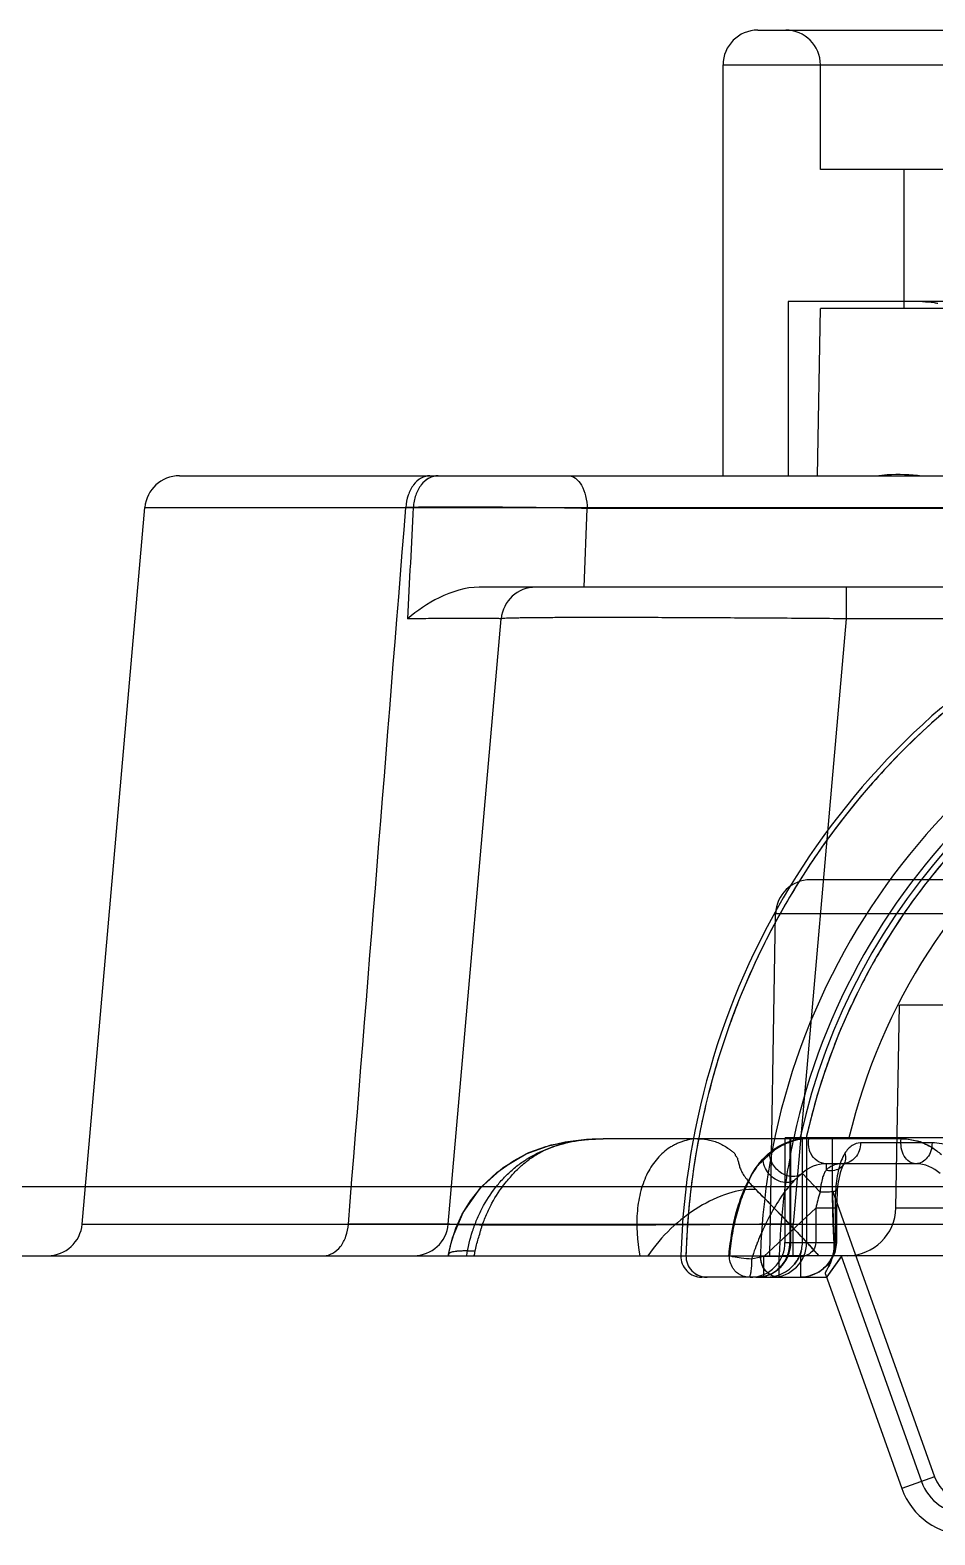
# Model space of a CAD drawing. Header units: millimetres. Extents: x 23490 to 24685, y -23248 to -22403.
# Drawn here: x 24010.05 to 24023.12, y -22999.85 to -22978.13 of the extents above; entities that cross this region are included whole.
import ezdxf

# ---------------------------------------------------------------- set-up
doc = ezdxf.new("R2010")
doc.units = ezdxf.units.MM
doc.header["$LTSCALE"] = 8
doc.layers.add('Cav-cor', color=30, linetype='Continuous')

msp = doc.modelspace()

# ---------------------------------------------------------------- linework, layer by layer
at = {"layer": 'Cav-cor', "color": 241}
for p, q in [((24020.562, -22978.134), (24027.597, -22978.134)), ((24020.06, -22978.636), (24028.1, -22978.636)), ((24020.06, -22984.566), (24020.06, -22978.636)), ((24021.467, -22980.144), (24021.467, -22978.636)), ((24026.692, -22980.144), (24021.467, -22980.144)), ((24022.673, -22982.154), (24022.673, -22980.144)), ((24027.261, -22982.053), (24021, -22982.053)), ((24021, -22982.053), (24021, -22984.566)), ((24021.425, -22984.566), (24021.467, -22982.154)), ((24026.692, -22982.154), (24021.467, -22982.154)), ((24012.211, -22984.566), (24034.47, -22984.566)), ((24010.807, -22995.365), (24011.712, -22985.022)), ((24011.712, -22985.022), (24034.18, -22985.022)), ((24015.587, -22985.022), (24015.48, -22985.022)), ((24018.054, -22986.174), (24018.098, -22985.039)), ((24023.396, -22985.039), (24018.098, -22985.039)), ((24037.915, -22986.174), (24016.539, -22986.174)), ((24021.837, -22986.174), (24021.837, -22986.63)), ((24016.092, -22995.365), (24016.856, -22986.63)), ((24021.837, -22986.63), (24021.073, -22995.365)), ((24033.429, -22986.63), (24021.837, -22986.63)), ((24047.279, -22990.395), (24021.321, -22990.395)), ((24020.733, -22995.822), (24020.819, -22990.888)), ((24025.915, -22990.888), (24020.819, -22990.888)), ((24022.554, -22995.13), (24022.605, -22992.204)), ((24045.995, -22992.204), (24022.605, -22992.204)), ((24022.61, -22994.133), (24018.328, -22994.133)), ((24021.26, -22994.123), (24020.954, -22994.123)), ((24020.954, -22995.631), (24020.954, -22994.123)), ((24021.026, -22995.631), (24021.026, -22994.123)), ((24021.26, -22994.123), (24021.039, -22994.123)), ((24021.039, -22995.631), (24021.039, -22994.123)), ((24021.039, -22995.631), (24021.039, -22994.123)), ((24021.205, -22995.631), (24021.205, -22994.123)), ((24027.788, -22994.123), (24021.26, -22994.123)), ((24021.266, -22994.123), (24021.266, -22995.631)), ((24021.641, -22994.881), (24021.641, -22994.123)), ((24023.077, -22994.194), (24022.044, -22994.194)), ((24020.732, -22994.36), (24020.64, -22994.446)), ((24021.114, -22994.713), (24021.203, -22994.63)), ((24021.203, -22994.63), (24021.46, -22994.905)), ((24022.844, -22994.495), (24021.546, -22994.495)), ((24021.546, -22994.495), (24021.546, -22994.589)), ((24021.778, -22994.495), (24021.804, -22994.491)), ((24021.799, -22994.507), (24021.799, -22994.508)), ((23992.3, -22994.822), (24152.3, -22994.822)), ((24021.641, -22994.881), (24023.114, -22999.015)), ((24020.649, -22995.832), (24021.398, -22995.135)), ((24021.699, -22995.135), (24021.398, -22995.135)), ((24021.398, -22995.135), (24021.398, -22995.631)), ((24021.676, -22995.135), (24021.676, -22995.631)), ((24021.699, -22995.135), (24021.699, -22995.631)), ((24022.554, -22995.13), (24046.046, -22995.13)), ((24010.807, -22995.365), (24035.085, -22995.365)), ((24021.039, -22995.365), (24020.954, -22995.366)), ((24021.073, -22995.365), (24021.039, -22995.365)), ((24021.073, -22995.822), (24021.073, -22995.365)), ((24020.954, -22995.631), (24021.039, -22995.631)), ((24021.039, -22995.631), (24021.699, -22995.631)), ((23992.3, -22995.822), (24019.524, -22995.822)), ((23992.3, -22995.822), (24019.524, -22995.822)), ((23992.3, -22995.822), (24020.916, -22995.822)), ((24016.091, -22995.822), (24016.094, -22995.805)), ((24016.094, -22995.805), (24016.096, -22995.822)), ((24016.094, -22995.806), (24016.096, -22995.822)), ((24020.152, -22995.823), (24020.143, -22995.822)), ((24020.559, -22995.852), (24020.472, -22995.872)), ((24020.649, -22995.832), (24020.559, -22995.852)), ((24021.18, -22995.832), (24020.649, -22995.832)), ((24020.649, -22996.133), (24020.649, -22995.832)), ((24020.869, -22995.893), (24020.869, -22995.822)), ((24020.869, -22996.133), (24020.869, -22995.893)), ((24039.685, -22995.822), (24020.916, -22995.822)), ((24021.18, -22996.133), (24021.18, -22995.832)), ((24021.766, -22995.832), (24021.554, -22996.133)), ((24021.773, -22995.822), (24021.559, -22996.125)), ((24021.763, -22995.822), (24022.924, -22999.083)), ((24019.828, -22996.133), (24019.752, -22996.133)), ((24020.532, -22996.133), (24019.828, -22996.133)), ((24020.532, -22996.133), (24019.828, -22996.133)), ((24020.532, -22996.133), (24021.554, -22996.133)), ((24021.537, -22996.088), (24022.64, -22999.184)), ((24021.559, -22996.125), (24021.554, -22996.133)), ((24023.114, -22999.015), (24022.64, -22999.184))]:
    msp.add_line(p, q, dxfattribs=at)
for points in [[(24016.094, -22995.806), (24016.155, -22995.562), (24016.307, -22995.201), (24016.559, -22994.844), (24016.884, -22994.548), (24017.215, -22994.354), (24017.579, -22994.224), (24018.009, -22994.148), (24018.326, -22994.133)], [(24016.094, -22995.805), (24016.128, -22995.655), (24016.203, -22995.427), (24016.295, -22995.225), (24016.414, -22995.029), (24016.578, -22994.822), (24016.793, -22994.619), (24017.032, -22994.451), (24017.257, -22994.335), (24017.501, -22994.246), (24017.779, -22994.18), (24018.09, -22994.141), (24018.328, -22994.133)], [(24021.799, -22994.508), (24021.786, -22994.53), (24021.749, -22994.628), (24021.718, -22994.783), (24021.709, -22994.872)], [(24021.804, -22994.491), (24021.813, -22994.487), (24021.81, -22994.492), (24021.799, -22994.507)], [(24021.709, -22994.872), (24021.706, -22994.912), (24021.699, -22995.135)], [(24021.699, -22995.631), (24021.675, -22995.782), (24021.59, -22995.939), (24021.449, -22996.06), (24021.273, -22996.125), (24021.18, -22996.133)]]:
    msp.add_lwpolyline(points, dxfattribs=at)
for centre, radius, start, end in [((24020.562, -22978.636), 0.502, 90, 180), ((24020.964, -22978.636), 0.502, 0, 89.9998), ((24012.21, -22985.066), 0.5, 89.9999, 175), ((24017.354, -22986.674), 0.5, 89.9998, 175), ((24030.3, -22996.133), 10.854, 117.2796, 178.3515), ((24030.3, -22996.133), 10.781, 116.5134, 178.344), ((24030.3, -22996.133), 9.706, 106.1396, 178.1605), ((24030.3, -22996.133), 9.436, 99.3103, 167.6834), ((24030.3, -22996.133), 9.347, 105.7451, 167.4158), ((24030.3, -22996.133), 9.261, 105.7375, 167.4651), ((24030.3, -22996.133), 8.659, 13.4219, 166.5781), ((24021.321, -22990.897), 0.502, 90, 179), ((24030.3, -22996.133), 9.436, 167.6834, 173.4078), ((24021.272, -22994.972), 0.834, 105.4393, 112.4906), ((24021.467, -22995.336), 1.235, 112.5428, 114.5707), ((24021.44, -22995.266), 1.16, 110.2666, 112.6682), ((24021.276, -22994.985), 0.848, 106.652, 109.3099), ((24021.294, -22995.057), 0.922, 99.0072, 105.4081), ((24021.31, -22995.153), 1.02, 95.4344, 99.0487), ((24030.3, -22996.133), 9.347, 167.4158, 167.5655), ((24021.307, -22995.146), 1.012, 95.6482, 97.4343), ((24021.314, -22995.214), 1.081, 92.7656, 95.6337), ((24021.316, -22995.219), 1.086, 92.9415, 95.4464), ((24021.318, -22995.258), 1.125, 92.0825, 92.9502), ((24021.317, -22995.27), 1.137, 92.4692, 92.786), ((24021.319, -22995.33), 1.197, 89.9806, 92.4498), ((24021.319, -22995.279), 1.146, 91.1462, 92.0817), ((24021.32, -22995.292), 1.159, 90.5712, 91.1477), ((24021.32, -22995.307), 1.174, 89.9994, 90.5712), ((24022.61, -22995.39), 1.257, 89.0292, 90.0079), ((24022.61, -22995.239), 1.106, 88.9106, 90.003), ((24022.65, -22994.923), 0.786, 71.675, 73.5731), ((24022.647, -22994.931), 0.795, 68.353, 71.6594), ((24021.546, -22994.998), 0.502, 90, 132.9338), ((24021.788, -22994.839), 0.348, 124.6206, 134.0525), ((24021.773, -22994.818), 0.323, 103.9656, 124.6126), ((24022.844, -22994.998), 0.502, 46.02, 90), ((24022.231, -22995.833), 1.583, 138.85, 141.8444), ((24022.038, -22995.666), 1.328, 137.8935, 138.7844), ((24025.646, -22995.138), 3.97, 175.8469, 179.9668), ((24030.3, -22996.133), 9.436, 173.4078, 178.1078), ((24022.515, -22996.058), 1.946, 141.7903, 143.3752), ((24024.886, -22995.956), 3.584, 162.95, 166.7588), ((24034.25, -22994.872), 12.609, 180.0424, 183.4497), ((24021.85, -22995.118), 0.704, 270, 359), ((24010.309, -22995.322), 0.5, 270.0018, 355.0002), ((24015.594, -22995.322), 0.5, 270, 355), ((24023.947, -22996.967), 3.644, 156.0385, 158.3807), ((24005.276, -23010.407), 21.774, 43.7743, 43.9445), ((24006.215, -23009.507), 20.473, 43.6087, 43.7729), ((24006.497, -23009.238), 20.083, 43.2656, 43.6091), ((24006.414, -23009.316), 20.197, 42.9183, 43.2646), ((24023.479, -22996.083), 3.336, 173.1158, 175.5317), ((24023.817, -22996.916), 3.505, 158.3746, 160.6297), ((24020.451, -22995.631), 0.502, 279.1088, 0), ((24020.764, -22995.631), 0.502, 270, 0), ((24020.498, -22995.63), 0.527, 345.4074, 359.9739), ((24020.719, -22995.63), 0.486, 336.5377, 359.9458), ((24006.359, -23009.367), 20.273, 42.4319, 42.9192), ((24020.727, -22995.631), 0.478, 357.2479, 359.9972), ((24005.957, -23009.734), 20.817, 41.936, 42.4289), ((23989.382, -22990.612), 27.582, 349.1135, 349.2477), ((24019.752, -22995.832), 0.301, 178.0898, 270), ((24033.186, -22997.261), 13.122, 173.4509, 173.7062), ((24023.515, -22996.813), 3.185, 161.8666, 162.8199), ((24023.609, -22996.843), 3.284, 161.2603, 161.8683), ((24023.686, -22996.87), 3.366, 160.639, 161.2603), ((24020.935, -22995.832), 0.335, 178.2647, 194.8992), ((24020.506, -22995.632), 0.519, 338.3647, 345.3687), ((24020.701, -22995.619), 0.507, 312.3562, 327.8051), ((24020.712, -22995.627), 0.494, 327.8858, 336.537), ((24021.18, -22995.597), 0.235, 270.0107, 282.1588), ((24021.181, -22995.602), 0.23, 282.1679, 294.3112), ((24020.961, -22995.647), 0.705, 339.2091, 345.4566), ((24019.828, -22995.826), 0.307, 256.0111, 269.9319), ((24020.451, -22995.631), 0.502, 270, 279.1088), ((24020.549, -22995.681), 0.452, 285.3066, 288.1046), ((24020.676, -22995.567), 0.566, 269.9869, 283.5682), ((24020.676, -22995.564), 0.569, 270.0002, 278.774), ((24020.544, -22995.669), 0.465, 288.153, 300.3968), ((24020.882, -22995.864), 0.272, 226.5172, 235.9996), ((24020.678, -22995.575), 0.558, 278.7782, 283.6188), ((24020.539, -22995.66), 0.475, 300.3883, 304.6079), ((24020.533, -22995.652), 0.485, 304.6186, 312.5669), ((24020.681, -22995.588), 0.545, 283.6116, 297.6956), ((24020.531, -22995.649), 0.489, 312.56, 315.1734), ((24020.69, -22995.606), 0.525, 297.7467, 312.284), ((24023.587, -22998.847), 1.005, 199.61, 270), ((24023.587, -22998.847), 0.703, 199.61, 270), ((24023.587, -22998.847), 0.502, 199.61, 270)]:
    msp.add_arc(centre, radius, start, end, dxfattribs=at)
for points, knots in [([(24022.938, -22982.053), (24022.994, -22982.053), (24023.069, -22982.059), (24023.143, -22982.072), (24023.161, -22982.076)], [0, 0, 0, 0, 0.748359, 1, 1, 1, 1]), ([(24015.826, -22984.566), (24015.783, -22984.566), (24015.689, -22984.593), (24015.579, -22984.697), (24015.505, -22984.847), (24015.483, -22984.962), (24015.48, -22985.022)], [0, 0, 0, 0, 0.209052, 0.443305, 0.710318, 1, 1, 1, 1]), ([(24015.944, -22984.566), (24015.9, -22984.566), (24015.804, -22984.592), (24015.691, -22984.696), (24015.614, -22984.846), (24015.591, -22984.961), (24015.587, -22985.022)], [0, 0, 0, 0, 0.212521, 0.447962, 0.713491, 1, 1, 1, 1]), ([(24015.826, -22984.566), (24015.812, -22984.566), (24015.753, -22984.571), (24015.697, -22984.598), (24015.661, -22984.626)], [0, 0, 0, 0, 0.241141, 1, 1, 1, 1]), ([(24015.944, -22984.566), (24015.93, -22984.566), (24015.869, -22984.571), (24015.811, -22984.598), (24015.774, -22984.625)], [0, 0, 0, 0, 0.242053, 1, 1, 1, 1]), ([(24017.828, -22984.566), (24017.863, -22984.566), (24017.943, -22984.599), (24018.026, -22984.709), (24018.081, -22984.861), (24018.096, -22984.978), (24018.098, -22985.039)], [0, 0, 0, 0, 0.180513, 0.406722, 0.686493, 1, 1, 1, 1]), ([(24022.27, -22984.566), (24022.323, -22984.558), (24022.542, -22984.536), (24022.763, -22984.544), (24022.927, -22984.566)], [0, 0, 0, 0, 0.243517, 1, 1, 1, 1]), ([(24018.098, -22985.039), (24017.663, -22985.029), (24016.826, -22985.018), (24015.989, -22985.016), (24015.587, -22985.022)], [0, 0, 0, 0, 0.520343, 1, 1, 1, 1]), ([(24016.54, -22986.174), (24016.34, -22986.174), (24015.959, -22986.295), (24015.643, -22986.513), (24015.502, -22986.629)], [0, 0, 0, 0, 0.522139, 1, 1, 1, 1]), ([(24016.856, -22986.63), (24016.856, -22986.63), (24016.853, -22986.63), (24016.85, -22986.629), (24016.843, -22986.629), (24016.829, -22986.628), (24016.803, -22986.628), (24016.765, -22986.627), (24016.715, -22986.627), (24016.655, -22986.627), (24016.584, -22986.626), (24016.468, -22986.626), (24016.299, -22986.626), (24016.066, -22986.627), (24015.796, -22986.628), (24015.604, -22986.629), (24015.502, -22986.629)], [0, 0, 0, 0, 0.001042, 0.004098, 0.009192, 0.016326, 0.036707, 0.0652, 0.10175, 0.146274, 0.19868, 0.258849, 0.401928, 0.57422, 0.77419, 1, 1, 1, 1]), ([(24021.837, -22986.63), (24021.513, -22986.627), (24020.878, -22986.622), (24019.956, -22986.617), (24019.226, -22986.614), (24018.687, -22986.612), (24018.326, -22986.612), (24017.999, -22986.612), (24017.708, -22986.613), (24017.458, -22986.615), (24017.276, -22986.616), (24017.151, -22986.618), (24017.075, -22986.619), (24017.01, -22986.621), (24016.956, -22986.622), (24016.914, -22986.624), (24016.887, -22986.625), (24016.871, -22986.627), (24016.863, -22986.628), (24016.859, -22986.629), (24016.856, -22986.629), (24016.856, -22986.63)], [0, 0, 0, 0, 0.195028, 0.382631, 0.555576, 0.634428, 0.707158, 0.77306, 0.831497, 0.881909, 0.923814, 0.941451, 0.956822, 0.969892, 0.980631, 0.989019, 0.995037, 0.997156, 0.998682, 0.99962, 1, 1, 1, 1]), ([(24016.359, -22995.822), (24016.378, -22995.702), (24016.42, -22995.525), (24016.502, -22995.298), (24016.604, -22995.082), (24016.717, -22994.908), (24016.829, -22994.771), (24016.887, -22994.706), (24016.949, -22994.645), (24017.012, -22994.585), (24017.079, -22994.529), (24017.15, -22994.478), (24017.223, -22994.429), (24017.375, -22994.34), (24017.621, -22994.233), (24017.969, -22994.151), (24018.208, -22994.133), (24018.328, -22994.133)], [0, 0, 0, 0, 0.127787, 0.191122, 0.254078, 0.378604, 0.409423, 0.440184, 0.470915, 0.501254, 0.531754, 0.562639, 0.593411, 0.624269, 0.748476, 0.8739, 1, 1, 1, 1]), ([(24016.48, -22995.758), (24016.491, -22995.697), (24016.517, -22995.607), (24016.548, -22995.504), (24016.564, -22995.444), (24016.583, -22995.386), (24016.609, -22995.314), (24016.653, -22995.201), (24016.746, -22995.013), (24016.86, -22994.838), (24016.974, -22994.703), (24017.049, -22994.619), (24017.147, -22994.521), (24017.274, -22994.419), (24017.411, -22994.334), (24017.554, -22994.266), (24017.753, -22994.196), (24018.012, -22994.145), (24018.222, -22994.133), (24018.328, -22994.133)], [0, 0, 0, 0, 0.068963, 0.103376, 0.120458, 0.137513, 0.171536, 0.205319, 0.272486, 0.404159, 0.436444, 0.468148, 0.529944, 0.59004, 0.649192, 0.708042, 0.766507, 0.883051, 1, 1, 1, 1]), ([(24019.688, -22994.133), (24019.661, -22994.133), (24019.599, -22994.141), (24019.519, -22994.158), (24019.448, -22994.182), (24019.395, -22994.203), (24019.343, -22994.231), (24019.275, -22994.269), (24019.196, -22994.331), (24019.079, -22994.446), (24018.959, -22994.629), (24018.863, -22994.887), (24018.795, -22995.289), (24018.818, -22995.608), (24018.857, -22995.822)], [0, 0, 0, 0, 0.037207, 0.088214, 0.114834, 0.142359, 0.169108, 0.197088, 0.252451, 0.309442, 0.428326, 0.556369, 0.694676, 1, 1, 1, 1]), ([(24019.688, -22994.133), (24019.733, -22994.133), (24019.793, -22994.139), (24019.866, -22994.153), (24019.921, -22994.165), (24019.973, -22994.184), (24020.023, -22994.206), (24020.07, -22994.231), (24020.116, -22994.258), (24020.152, -22994.289), (24020.175, -22994.305), (24020.195, -22994.319), (24020.213, -22994.332), (24020.227, -22994.344), (24020.233, -22994.359), (24020.236, -22994.373), (24020.247, -22994.387), (24020.259, -22994.4), (24020.268, -22994.414), (24020.269, -22994.428), (24020.271, -22994.442), (24020.276, -22994.456), (24020.281, -22994.469), (24020.286, -22994.488), (24020.291, -22994.512), (24020.299, -22994.541), (24020.309, -22994.571), (24020.33, -22994.612), (24020.362, -22994.667), (24020.411, -22994.733), (24020.468, -22994.8), (24020.51, -22994.844), (24020.532, -22994.867)], [0, 0, 0, 0, 0.113277, 0.147725, 0.184554, 0.252735, 0.286058, 0.318805, 0.385543, 0.417425, 0.436342, 0.45711, 0.476618, 0.491895, 0.502995, 0.514072, 0.528705, 0.545454, 0.558635, 0.569287, 0.580375, 0.5927, 0.605073, 0.616916, 0.640683, 0.66531, 0.691124, 0.719112, 0.780574, 0.848482, 0.92187, 1, 1, 1, 1]), ([(24020.143, -22995.822), (24020.164, -22995.63), (24020.203, -22995.348), (24020.311, -22994.996), (24020.434, -22994.701), (24020.594, -22994.451), (24020.796, -22994.279), (24020.9, -22994.223), (24020.953, -22994.201)], [0, 0, 0, 0, 0.306112, 0.449175, 0.582591, 0.812619, 0.910328, 1, 1, 1, 1]), ([(24020.571, -22994.505), (24020.624, -22994.436), (24020.739, -22994.315), (24020.882, -22994.23), (24020.953, -22994.201)], [0, 0, 0, 0, 0.533051, 1, 1, 1, 1]), ([(24021.325, -22994.343), (24021.317, -22994.327), (24021.291, -22994.26), (24021.287, -22994.186), (24021.296, -22994.133)], [0, 0, 0, 0, 0.247225, 1, 1, 1, 1]), ([(24022.044, -22994.194), (24022.044, -22994.269), (24022.004, -22994.387), (24021.885, -22994.478), (24021.813, -22994.495), (24021.778, -22994.495)], [0, 0, 0, 0, 0.516153, 0.762472, 1, 1, 1, 1]), ([(24022.044, -22994.194), (24022.002, -22994.194), (24021.908, -22994.225), (24021.846, -22994.3), (24021.819, -22994.344)], [0, 0, 0, 0, 0.451083, 1, 1, 1, 1]), ([(24022.844, -22994.495), (24022.811, -22994.495), (24022.741, -22994.471), (24022.667, -22994.383), (24022.626, -22994.265), (24022.625, -22994.177), (24022.631, -22994.133)], [0, 0, 0, 0, 0.208659, 0.446232, 0.715985, 1, 1, 1, 1]), ([(24022.631, -22994.133), (24022.651, -22994.134), (24022.732, -22994.138), (24022.813, -22994.152), (24022.872, -22994.169)], [0, 0, 0, 0, 0.248709, 1, 1, 1, 1]), ([(24022.631, -22994.133), (24022.699, -22994.135), (24022.838, -22994.149), (24022.968, -22994.201), (24023.03, -22994.235)], [0, 0, 0, 0, 0.49354, 1, 1, 1, 1]), ([(24023.077, -22994.194), (24023.077, -22994.232), (24023.065, -22994.309), (24023.016, -22994.408), (24022.939, -22994.478), (24022.874, -22994.495), (24022.844, -22994.495)], [0, 0, 0, 0, 0.278714, 0.541555, 0.780153, 1, 1, 1, 1]), ([(24022.94, -22994.192), (24022.955, -22994.198), (24023.018, -22994.225), (24023.076, -22994.259), (24023.118, -22994.288)], [0, 0, 0, 0, 0.245773, 1, 1, 1, 1]), ([(24023.617, -22994.419), (24023.543, -22994.344), (24023.371, -22994.231), (24023.17, -22994.194), (24023.077, -22994.194)], [0, 0, 0, 0, 0.53062, 1, 1, 1, 1]), ([(24020.855, -22994.265), (24020.844, -22994.272), (24020.801, -22994.3), (24020.761, -22994.333), (24020.732, -22994.36)], [0, 0, 0, 0, 0.241518, 1, 1, 1, 1]), ([(24020.953, -22994.656), (24020.893, -22994.63), (24020.79, -22994.546), (24020.737, -22994.422), (24020.732, -22994.36)], [0, 0, 0, 0, 0.509138, 1, 1, 1, 1]), ([(24021.546, -22994.495), (24021.501, -22994.495), (24021.406, -22994.463), (24021.346, -22994.386), (24021.325, -22994.343)], [0, 0, 0, 0, 0.48026, 1, 1, 1, 1]), ([(24021.819, -22994.344), (24021.777, -22994.411), (24021.718, -22994.579), (24021.693, -22994.754), (24021.686, -22994.85)], [0, 0, 0, 0, 0.449837, 1, 1, 1, 1]), ([(24021.819, -22994.344), (24021.827, -22994.372), (24021.833, -22994.429), (24021.814, -22994.485), (24021.799, -22994.507)], [0, 0, 0, 0, 0.518395, 1, 1, 1, 1]), ([(24023.03, -22994.235), (24023.045, -22994.243), (24023.109, -22994.28), (24023.169, -22994.324), (24023.211, -22994.36)], [0, 0, 0, 0, 0.24481, 1, 1, 1, 1]), ([(24020.149, -22995.764), (24020.162, -22995.657), (24020.196, -22995.399), (24020.297, -22995.014), (24020.415, -22994.748), (24020.485, -22994.632)], [0, 0, 0, 0, 0.272001, 0.657069, 1, 1, 1, 1]), ([(24020.485, -22994.632), (24020.463, -22994.669), (24020.432, -22994.748), (24020.376, -22994.864), (24020.327, -22994.987), (24020.27, -22995.162), (24020.21, -22995.394), (24020.178, -22995.585), (24020.166, -22995.683)], [0, 0, 0, 0, 0.116088, 0.231493, 0.350146, 0.473975, 0.731215, 1, 1, 1, 1]), ([(24020.571, -22994.505), (24020.564, -22994.515), (24020.533, -22994.556), (24020.505, -22994.599), (24020.485, -22994.632)], [0, 0, 0, 0, 0.242606, 1, 1, 1, 1]), ([(24020.64, -22994.446), (24020.628, -22994.457), (24020.608, -22994.48), (24020.583, -22994.498), (24020.571, -22994.505)], [0, 0, 0, 0, 0.534173, 1, 1, 1, 1]), ([(24020.954, -22994.765), (24020.876, -22994.76), (24020.722, -22994.679), (24020.645, -22994.525), (24020.64, -22994.446)], [0, 0, 0, 0, 0.497327, 1, 1, 1, 1]), ([(24021.203, -22994.63), (24021.181, -22994.651), (24021.121, -22994.682), (24021.055, -22994.682), (24021.021, -22994.676)], [0, 0, 0, 0, 0.478922, 1, 1, 1, 1]), ([(24021.546, -22994.589), (24021.543, -22994.593), (24021.531, -22994.613), (24021.521, -22994.633), (24021.514, -22994.649)], [0, 0, 0, 0, 0.23508, 1, 1, 1, 1]), ([(24021.646, -22994.595), (24021.638, -22994.596), (24021.604, -22994.598), (24021.571, -22994.594), (24021.546, -22994.589)], [0, 0, 0, 0, 0.24265, 1, 1, 1, 1]), ([(24021.799, -22994.508), (24021.783, -22994.532), (24021.737, -22994.574), (24021.677, -22994.591), (24021.646, -22994.595)], [0, 0, 0, 0, 0.479695, 1, 1, 1, 1]), ([(24021.031, -22994.758), (24021.012, -22994.763), (24020.987, -22994.767), (24020.961, -22994.766), (24020.954, -22994.765)], [0, 0, 0, 0, 0.743034, 1, 1, 1, 1]), ([(24021.114, -22994.713), (24021.096, -22994.729), (24021.069, -22994.746), (24021.039, -22994.756), (24021.031, -22994.758)], [0, 0, 0, 0, 0.743704, 1, 1, 1, 1]), ([(24021.489, -22994.724), (24021.486, -22994.738), (24021.471, -22994.798), (24021.463, -22994.859), (24021.46, -22994.905)], [0, 0, 0, 0, 0.236328, 1, 1, 1, 1]), ([(24021.514, -22994.649), (24021.512, -22994.655), (24021.502, -22994.68), (24021.494, -22994.705), (24021.489, -22994.724)], [0, 0, 0, 0, 0.2384, 1, 1, 1, 1]), ([(24021.686, -22994.85), (24021.69, -22994.852), (24021.699, -22994.857), (24021.71, -22994.865), (24021.709, -22994.872)], [0, 0, 0, 0, 0.357729, 1, 1, 1, 1]), ([(24020.532, -22994.867), (24020.399, -22994.861), (24020.108, -22994.912), (24019.691, -22995.113), (24019.295, -22995.42), (24019.07, -22995.681), (24018.973, -22995.822)], [0, 0, 0, 0, 0.211119, 0.458517, 0.728226, 1, 1, 1, 1]), ([(24020.532, -22994.867), (24020.685, -22995.021), (24020.994, -22995.334), (24021.293, -22995.656), (24021.442, -22995.822)], [0, 0, 0, 0, 0.493277, 1, 1, 1, 1]), ([(24020.532, -22994.867), (24020.567, -22994.902), (24020.708, -22995.045), (24020.849, -22995.188), (24020.954, -22995.297)], [0, 0, 0, 0, 0.247652, 1, 1, 1, 1]), ([(24020.953, -22994.897), (24020.887, -22994.986), (24020.766, -22995.178), (24020.664, -22995.381), (24020.617, -22995.487)], [0, 0, 0, 0, 0.488312, 1, 1, 1, 1]), ([(24021.709, -22994.872), (24021.708, -22994.881), (24021.678, -22994.895), (24021.63, -22994.902), (24021.551, -22994.908), (24021.492, -22994.907), (24021.46, -22994.905)], [0, 0, 0, 0, 0.098226, 0.308278, 0.620072, 1, 1, 1, 1]), ([(24021.664, -22995.631), (24021.66, -22995.569), (24021.647, -22995.319), (24021.641, -22995.069), (24021.641, -22994.881)], [0, 0, 0, 0, 0.248899, 1, 1, 1, 1]), ([(24014.296, -22995.822), (24014.34, -22995.822), (24014.435, -22995.795), (24014.548, -22995.69), (24014.624, -22995.541), (24014.646, -22995.425), (24014.65, -22995.365)], [0, 0, 0, 0, 0.211649, 0.446616, 0.712258, 1, 1, 1, 1]), ([(24016.092, -22995.365), (24016.092, -22995.366), (24016.089, -22995.365), (24016.086, -22995.366), (24016.078, -22995.366), (24016.062, -22995.367), (24016.035, -22995.367), (24015.994, -22995.368), (24015.941, -22995.368), (24015.876, -22995.369), (24015.801, -22995.369), (24015.677, -22995.369), (24015.497, -22995.369), (24015.249, -22995.368), (24014.962, -22995.367), (24014.758, -22995.366), (24014.65, -22995.365)], [0, 0, 0, 0, 0.001092, 0.004207, 0.009365, 0.016566, 0.037092, 0.065741, 0.102444, 0.147124, 0.199672, 0.25996, 0.403184, 0.575405, 0.774998, 1, 1, 1, 1]), ([(24021.073, -22995.365), (24020.749, -22995.368), (24020.113, -22995.373), (24019.33, -22995.378), (24018.731, -22995.38), (24018.312, -22995.382), (24017.92, -22995.383), (24017.559, -22995.383), (24017.231, -22995.383), (24016.941, -22995.382), (24016.724, -22995.381), (24016.571, -22995.38), (24016.472, -22995.378), (24016.384, -22995.377), (24016.308, -22995.376), (24016.244, -22995.375), (24016.19, -22995.373), (24016.153, -22995.372), (24016.13, -22995.37), (24016.117, -22995.369), (24016.106, -22995.368), (24016.099, -22995.367), (24016.095, -22995.367), (24016.092, -22995.366), (24016.092, -22995.365)], [0, 0, 0, 0, 0.195136, 0.3829, 0.471738, 0.556044, 0.634983, 0.707786, 0.773722, 0.83216, 0.882525, 0.904533, 0.924351, 0.941934, 0.957246, 0.970251, 0.98092, 0.989235, 0.992504, 0.995179, 0.99726, 0.998749, 0.99965, 1, 1, 1, 1]), ([(24016.228, -22995.374), (24016.208, -22995.373), (24016.174, -22995.372), (24016.135, -22995.371), (24016.113, -22995.369), (24016.101, -22995.368), (24016.096, -22995.367), (24016.092, -22995.366), (24016.092, -22995.365)], [0, 0, 0, 0, 0.436037, 0.748087, 0.857346, 0.935434, 0.982538, 1, 1, 1, 1]), ([(24020.954, -22995.366), (24020.421, -22995.371), (24019.416, -22995.378), (24018.05, -22995.384), (24017.008, -22995.382), (24016.437, -22995.38), (24016.228, -22995.374)], [0, 0, 0, 0, 0.338219, 0.637968, 0.866772, 1, 1, 1, 1]), ([(24020.532, -22996.133), (24020.585, -22996.133), (24020.692, -22996.116), (24020.835, -22996.044), (24020.949, -22995.93), (24021.022, -22995.788), (24021.039, -22995.683), (24021.039, -22995.631)], [0, 0, 0, 0, 0.200693, 0.402639, 0.601914, 0.802212, 1, 1, 1, 1]), ([(24020.551, -22996.133), (24020.61, -22996.133), (24020.733, -22996.108), (24020.89, -22995.999), (24021, -22995.832), (24021.026, -22995.698), (24021.026, -22995.631)], [0, 0, 0, 0, 0.232565, 0.478119, 0.735497, 1, 1, 1, 1]), ([(24021.676, -22995.631), (24021.676, -22995.696), (24021.65, -22995.829), (24021.539, -22995.996), (24021.375, -22996.107), (24021.245, -22996.133), (24021.18, -22996.133)], [0, 0, 0, 0, 0.252987, 0.50416, 0.752847, 1, 1, 1, 1]), ([(24021.398, -22995.631), (24021.398, -22995.668), (24021.373, -22995.746), (24021.31, -22995.796), (24021.276, -22995.811)], [0, 0, 0, 0, 0.499258, 1, 1, 1, 1]), ([(24021.537, -22996.088), (24021.535, -22996.082), (24021.539, -22996.064), (24021.554, -22996.036), (24021.576, -22995.995), (24021.615, -22995.918), (24021.658, -22995.797), (24021.667, -22995.688), (24021.664, -22995.631)], [0, 0, 0, 0, 0.03915, 0.105229, 0.202114, 0.328069, 0.643071, 1, 1, 1, 1]), ([(24021.664, -22995.631), (24021.665, -22995.647), (24021.666, -22995.712), (24021.656, -22995.777), (24021.644, -22995.824)], [0, 0, 0, 0, 0.256278, 1, 1, 1, 1]), ([(24016.48, -22995.758), (24016.426, -22995.755), (24016.351, -22995.753), (24016.258, -22995.755), (24016.203, -22995.76), (24016.159, -22995.767), (24016.122, -22995.776), (24016.096, -22995.792), (24016.094, -22995.805)], [0, 0, 0, 0, 0.401313, 0.565098, 0.702778, 0.813915, 0.898819, 1, 1, 1, 1]), ([(24016.107, -22995.787), (24016.105, -22995.788), (24016.099, -22995.793), (24016.095, -22995.8), (24016.094, -22995.805)], [0, 0, 0, 0, 0.303026, 1, 1, 1, 1]), ([(24016.48, -22995.758), (24016.434, -22995.756), (24016.352, -22995.753), (24016.243, -22995.755), (24016.164, -22995.764), (24016.121, -22995.777), (24016.107, -22995.787)], [0, 0, 0, 0, 0.364065, 0.654488, 0.866248, 1, 1, 1, 1]), ([(24019.524, -22995.822), (24019.523, -22995.862), (24019.537, -22995.943), (24019.603, -22996.047), (24019.706, -22996.117), (24019.787, -22996.133), (24019.828, -22996.133)], [0, 0, 0, 0, 0.248578, 0.498044, 0.748122, 1, 1, 1, 1]), ([(24020.202, -22995.838), (24020.197, -22995.837), (24020.18, -22995.833), (24020.163, -22995.828), (24020.152, -22995.823)], [0, 0, 0, 0, 0.298779, 1, 1, 1, 1]), ([(24020.472, -22995.872), (24020.422, -22995.867), (24020.331, -22995.862), (24020.242, -22995.846), (24020.202, -22995.838)], [0, 0, 0, 0, 0.54905, 1, 1, 1, 1]), ([(24020.472, -22995.872), (24020.472, -22995.881), (24020.471, -22995.915), (24020.469, -22995.949), (24020.468, -22995.974)], [0, 0, 0, 0, 0.25888, 1, 1, 1, 1]), ([(24020.869, -22996.133), (24020.833, -22996.133), (24020.759, -22996.116), (24020.668, -22996.045), (24020.61, -22995.941), (24020.598, -22995.862), (24020.599, -22995.822)], [0, 0, 0, 0, 0.236687, 0.481556, 0.737225, 1, 1, 1, 1]), ([(24020.989, -22995.824), (24020.982, -22995.84), (24020.954, -22995.902), (24020.913, -22995.958), (24020.878, -22995.994)], [0, 0, 0, 0, 0.254258, 1, 1, 1, 1]), ([(24021.621, -22995.897), (24021.618, -22995.906), (24021.605, -22995.938), (24021.59, -22995.969), (24021.578, -22995.991)], [0, 0, 0, 0, 0.274613, 1, 1, 1, 1]), ([(24020.346, -22996.118), (24020.302, -22996.102), (24020.248, -22996.065), (24020.21, -22996.015), (24020.202, -22996.002)], [0, 0, 0, 0, 0.744307, 1, 1, 1, 1]), ([(24020.448, -22996.114), (24020.446, -22996.119), (24020.444, -22996.126), (24020.437, -22996.133), (24020.434, -22996.133)], [0, 0, 0, 0, 0.655852, 1, 1, 1, 1]), ([(24020.468, -22995.974), (24020.466, -22996.003), (24020.461, -22996.049), (24020.454, -22996.096), (24020.448, -22996.114)], [0, 0, 0, 0, 0.599892, 1, 1, 1, 1])]:
    msp.add_open_spline(points, degree=3, knots=knots, dxfattribs=at)
for points in [[(24014.65, -22995.365), (24014.928, -22991.918), (24015.204, -22988.47), (24015.48, -22985.022)], [(24015.587, -22985.022), (24015.559, -22985.557), (24015.531, -22986.093), (24015.502, -22986.629)], [(24021.033, -22994.172), (24021.08, -22994.158), (24021.128, -22994.148), (24021.177, -22994.142)], [(24021.149, -22994.146), (24021.112, -22994.153), (24021.075, -22994.164), (24021.039, -22994.178)], [(24020.953, -22994.213), (24020.919, -22994.228), (24020.886, -22994.246), (24020.855, -22994.265)], [(24021.778, -22994.495), (24021.75, -22994.495), (24021.722, -22994.498), (24021.695, -22994.505)], [(24021.021, -22994.676), (24020.998, -22994.672), (24020.975, -22994.665), (24020.953, -22994.656)], [(24021.114, -22994.713), (24021.092, -22994.733), (24021.072, -22994.754), (24021.053, -22994.775)], [(24020.532, -22996.133), (24020.587, -22996.133), (24020.69, -22996.117), (24020.837, -22996.043), (24020.949, -22995.931), (24021.023, -22995.786), (24021.039, -22995.684), (24021.039, -22995.631)], [(24019.524, -22995.822), (24019.523, -22995.864), (24019.537, -22995.942), (24019.603, -22996.047), (24019.706, -22996.116), (24019.785, -22996.133), (24019.828, -22996.133)], [(24020.202, -22996.002), (24020.168, -22995.95), (24020.151, -22995.885), (24020.152, -22995.823)], [(24020.648, -22996.005), (24020.631, -22995.978), (24020.619, -22995.949), (24020.611, -22995.918)], [(24021.187, -22995.763), (24021.162, -22995.85), (24021.11, -22995.933), (24021.043, -22995.994)], [(24020.434, -22996.133), (24020.404, -22996.133), (24020.374, -22996.128), (24020.346, -22996.118)], [(24020.668, -22996.117), (24020.63, -22996.128), (24020.59, -22996.133), (24020.551, -22996.133)], [(24020.695, -22996.062), (24020.677, -22996.045), (24020.661, -22996.026), (24020.648, -22996.005)], [(24020.792, -22996.121), (24020.77, -22996.113), (24020.749, -22996.103), (24020.73, -22996.09)], [(24020.869, -22996.133), (24020.843, -22996.133), (24020.817, -22996.129), (24020.792, -22996.121)]]:
    msp.add_open_spline(points, degree=3, dxfattribs=at)
for points, weights in [([(24025.488, -22986.486), (24021.838, -22988.307), (24019.642, -22991.744), (24019.524, -22995.822)], [1, 0.9052851567, 0.9052851567, 1]), ([(24027.788, -22987.219), (24024.422, -22988.168), (24022.019, -22990.709), (24021.26, -22994.123)], [1, 0.9055930239, 0.9055930239, 1])]:
    msp.add_rational_spline(points, weights, degree=3, dxfattribs=at)

doc.saveas('drawing.dxf')
